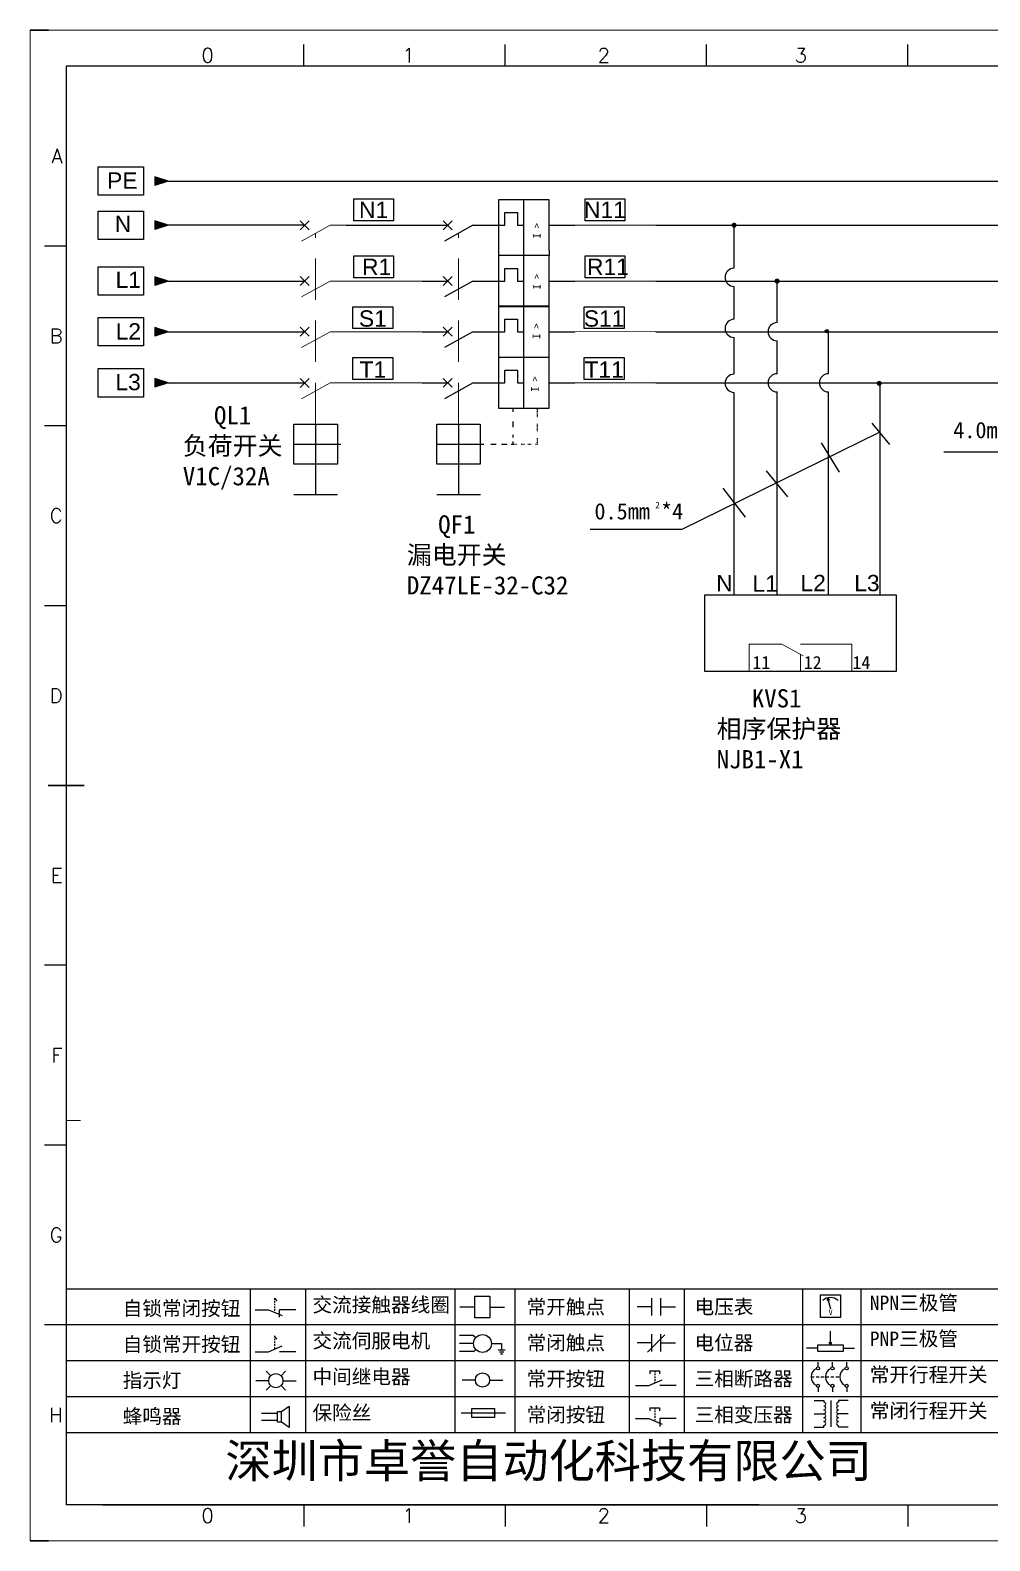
# Model space of a CAD drawing. Header units: millimetres. Extents: x 15130 to 37766, y 5931 to 11073.
# Drawn here: x 22953.5 to 23100.6, y 10415 to 10646.5 of the extents above; entities that cross this region are included whole.
import ezdxf
from ezdxf.enums import TextEntityAlignment as Align

# ---------------------------------------------------------------- set-up
doc = ezdxf.new("R2010")
doc.units = ezdxf.units.MM
for name, pattern in [('ACANSTGL', [0.11811, 0.07874, -0.03937]), ('ACISOWELD', [3, 2, -1]), ('DASHED2', [9.525, 6.35, -3.175])]:
    doc.linetypes.add(name, pattern=pattern)
for name, color, linetype in [('AE_BOR', 1, 'Continuous'), ('MISC', 2, 'Continuous'), ('SYMS', 7, 'Continuous')]:
    doc.layers.add(name, color=color, linetype=linetype)
doc.styles.get("Standard").update_dxf_attribs({"font": ''})
doc.styles.add('WD', font='romans.shx', dxfattribs={"bigfont": 'gbcbig.shx'})
doc.styles.add('WD_IEC', font='ISOCP2.shx', dxfattribs={"width": 0.9, "height": 4, "bigfont": 'gbcbig.shx'})
doc.styles.add('样式 0', font='')
doc.styles.add('样式 8', font='arial.ttf')
doc.styles.add('汉字', font='')
doc.styles.get('Standard').set_extended_font_data('SimSun')
doc.styles.get('样式 0').set_extended_font_data('KaiTi_GB2312')
doc.styles.get('汉字').set_extended_font_data('新宋体')

# ---------------------------------------------------------------- blocks, each defined once
blk = doc.blocks.new('*U8')
at = {"linetype": 'ByBlock'}
for p, q in [((-1909.23, -780.45), (-1909.23, -780.67)), ((-1909.23, -780.45), (-1908.92, -780.84)), ((-1909.23, -780.84), (-1909.23, -781.05)), ((-1911.92, -782.07), (-1910.06, -782.07)), ((-1910.06, -782.07), (-1908.18, -782.88)), ((-1909.23, -781.23), (-1909.23, -781.44)), ((-1909.23, -781.61), (-1909.23, -781.83)), ((-1909.23, -782), (-1909.23, -782.21)), ((-1909.23, -782.38), (-1909.23, -782.43)), ((-1908.52, -783.07), (-1908.52, -782.07)), ((-1906.25, -782.07), (-1908.52, -782.07))]:
    blk.add_line(p, q, dxfattribs=at)
blk = doc.blocks.new('*U11')
at = {"linetype": 'ByBlock'}
for p, q in [((-1908.88, -791.17), (-1909.23, -790.71)), ((-1909.23, -790.71), (-1909.23, -790.92)), ((-1909.23, -791.09), (-1909.23, -791.31)), ((-1909.23, -791.48), (-1909.23, -791.69)), ((-1911.92, -792.89), (-1910.06, -792.89)), ((-1910.06, -792.89), (-1908.18, -792.08)), ((-1909.23, -791.86), (-1909.23, -792.08)), ((-1909.23, -792.25), (-1909.23, -792.47)), ((-1906.25, -792.89), (-1908.52, -792.89))]:
    blk.add_line(p, q, dxfattribs=at)
blk = doc.blocks.new('蜂鸣器')
at = {"linetype": 'ByBlock'}
for p, q in [((-1907.17, -795.53), (-1908.25, -796.26)), ((-1907.17, -795.53), (-1907.17, -798.41)), ((-1908.8, -796.48), (-1911.01, -796.48)), ((-1908.8, -797.46), (-1911.01, -797.46)), ((-1908.25, -796.26), (-1908.8, -796.26)), ((-1908.8, -797.68), (-1908.8, -796.26)), ((-1908.25, -797.68), (-1908.8, -797.68)), ((-1908.25, -797.68), (-1908.25, -796.26)), ((-1907.17, -798.41), (-1908.25, -797.68))]:
    blk.add_line(p, q, dxfattribs=at)
blk = doc.blocks.new('指示灯')
at = {"linetype": 'ByBlock'}
for p, q in [((-1854.25, -776.92), (-1856.06, -776.92)), ((-1854.62, -775.59), (-1853.97, -776.23)), ((-1851.9, -775.59), (-1852.54, -776.23)), ((-1852.26, -776.92), (-1850.45, -776.92)), ((-1854.62, -778.25), (-1853.97, -777.61)), ((-1851.9, -778.25), (-1852.54, -777.61))]:
    blk.add_line(p, q, dxfattribs=at)
blk.add_circle((-1853.26, -776.92), 0.992, dxfattribs=at)
blk = doc.blocks.new('交流接触器线圈')
at = {"linetype": 'ByBlock'}
for p, q in [((-1880.82, -781.77), (-1882.87, -781.77)), ((-1878.72, -781.77), (-1876.67, -781.77))]:
    blk.add_line(p, q, dxfattribs=at)
blk.add_lwpolyline([(-1880.82, -780.28), (-1878.72, -780.28), (-1878.72, -783.26), (-1880.82, -783.26)], close=True, dxfattribs=at)
blk = doc.blocks.new('交流伺服电机')
at = {"linetype": 'ByBlock'}
for p, q in [((-1880.97, -785.75), (-1882.94, -785.75)), ((-1880.97, -786.85), (-1882.94, -786.85)), ((-1880.97, -785.75), (-1880.65, -786.03)), ((-1878.49, -786.85), (-1877.07, -786.85)), ((-1877.07, -786.85), (-1877.07, -787.72)), ((-1880.97, -787.94), (-1882.94, -787.94)), ((-1880.97, -787.94), (-1880.65, -787.67)), ((-1877.54, -787.72), (-1876.59, -787.72)), ((-1877.38, -788.01), (-1876.75, -788.01)), ((-1877.23, -788.29), (-1876.9, -788.29))]:
    blk.add_line(p, q, dxfattribs=at)
blk.add_circle((-1879.73, -786.85), 1.24, dxfattribs=at)
blk = doc.blocks.new('中间继电器')
at = {"linetype": 'ByBlock'}
for p, q in [((-1880.72, -791.92), (-1882.54, -791.92)), ((-1878.74, -791.92), (-1876.92, -791.92))]:
    blk.add_line(p, q, dxfattribs=at)
blk.add_circle((-1879.73, -791.92), 0.992, dxfattribs=at)
blk = doc.blocks.new('保险丝')
at = {"linetype": 'ByBlock'}
blk.add_line((-1882.72, -796.49), (-1876.55, -796.49), dxfattribs=at)
blk.add_lwpolyline([(-1881.2, -795.86), (-1878.06, -795.86), (-1878.06, -797.12), (-1881.2, -797.12)], close=True, dxfattribs=at)
blk = doc.blocks.new('常开按钮')
at = {"linetype": 'ByBlock'}
for p, q in [((-1910.06, -787.73), (-1908.18, -786.93)), ((-1909.9, -785.68), (-1908.56, -785.68)), ((-1909.9, -785.68), (-1909.9, -786.07)), ((-1909.23, -785.68), (-1909.23, -785.89)), ((-1909.23, -786.06), (-1909.23, -786.28)), ((-1909.23, -786.45), (-1909.23, -786.67)), ((-1909.23, -786.84), (-1909.23, -787.05)), ((-1909.23, -787.22), (-1909.23, -787.38)), ((-1908.56, -785.68), (-1908.56, -786.07)), ((-1911.92, -787.73), (-1910.06, -787.73)), ((-1906.25, -787.73), (-1908.52, -787.73))]:
    blk.add_line(p, q, dxfattribs=at)
blk = doc.blocks.new('常开触点')
at = {"linetype": 'ByBlock'}
for p, q in [((-1853.82, -782.99), (-1853.82, -780.56)), ((-1852.6, -782.99), (-1852.6, -780.56)), ((-1853.82, -781.77), (-1855.88, -781.77)), ((-1852.6, -781.77), (-1850.55, -781.77))]:
    blk.add_line(p, q, dxfattribs=at)
blk = doc.blocks.new('常闭触点')
at = {"linetype": 'ByBlock'}
for p, q in [((-1853.82, -786.77), (-1855.88, -786.77)), ((-1852.01, -785.66), (-1854.43, -788.1)), ((-1853.82, -787.99), (-1853.82, -785.56)), ((-1852.6, -787.99), (-1852.6, -785.56)), ((-1852.6, -786.77), (-1850.55, -786.77))]:
    blk.add_line(p, q, dxfattribs=at)
blk = doc.blocks.new('常闭按钮')
at = {"linetype": 'ByBlock'}
for p, q in [((-1854.11, -790.83), (-1852.77, -790.83)), ((-1854.11, -790.83), (-1854.11, -791.22)), ((-1853.44, -790.83), (-1853.44, -791.04)), ((-1853.44, -791.21), (-1853.44, -791.43)), ((-1853.44, -791.6), (-1853.44, -791.82)), ((-1852.77, -790.83), (-1852.77, -791.22)), ((-1856.13, -792.28), (-1854.28, -792.28)), ((-1854.28, -792.28), (-1852.4, -793.09)), ((-1853.44, -791.99), (-1853.44, -792.2)), ((-1853.44, -792.37), (-1853.44, -792.53)), ((-1850.47, -792.28), (-1852.73, -792.28)), ((-1852.73, -792.28), (-1852.73, -793.43))]:
    blk.add_line(p, q, dxfattribs=at)
blk = doc.blocks.new('电压表')
at = {"linetype": 'ByBlock'}
for p, q in [((-1814.84, -780.75), (-1814.91, -781.13)), ((-1814.6, -781.05), (-1814.91, -781.13)), ((-1814.84, -780.75), (-1814.46, -782.26)), ((-1814.84, -780.75), (-1814.6, -781.05))]:
    blk.add_line(p, q, dxfattribs=at)
blk.add_lwpolyline([(-1815.84, -780.34), (-1813.07, -780.34), (-1813.07, -783.49), (-1815.84, -783.49)], close=True, dxfattribs=at)
blk.add_arc((-1814.46, -782.26), 1.56, 46.8313, 133.1687, dxfattribs=at)
at = {"linetype": 'ByBlock', "insert": (-1814.7, -782.39), "char_height": 0.75, "width": 0.6768, "attachment_point": 1}
blk.add_mtext('V', dxfattribs=at)
blk = doc.blocks.new('电位器')
at = {"linetype": 'ByBlock'}
for p, q in [((-1814.45, -787.3), (-1814.45, -785.39)), ((-1814.45, -787.3), (-1814.62, -786.96)), ((-1814.62, -786.96), (-1814.27, -786.96)), ((-1814.45, -787.3), (-1814.27, -786.96)), ((-1816.21, -787.75), (-1817.79, -787.75)), ((-1812.68, -787.75), (-1811.1, -787.75))]:
    blk.add_line(p, q, dxfattribs=at)
blk.add_lwpolyline([(-1816.21, -787.3), (-1812.68, -787.3), (-1812.68, -788.2), (-1816.21, -788.2)], close=True, dxfattribs=at)
blk = doc.blocks.new('三相断路器')
at = {"linetype": 'ByBlock'}
for p, q in [((-1816.17, -790.33), (-1816.17, -789.7)), ((-1814.17, -790.33), (-1814.17, -789.7)), ((-1812.18, -790.33), (-1812.18, -789.7)), ((-1817.14, -791.74), (-1816.72, -791.74)), ((-1816.45, -791.74), (-1816.03, -791.74)), ((-1816.17, -793.19), (-1816.17, -793.83)), ((-1815.76, -791.74), (-1815.34, -791.74)), ((-1815.07, -791.74), (-1814.65, -791.74)), ((-1814.38, -791.74), (-1813.96, -791.74)), ((-1814.17, -793.19), (-1814.17, -793.83)), ((-1813.69, -791.74), (-1813.27, -791.74)), ((-1812.18, -793.19), (-1812.18, -793.83))]:
    blk.add_line(p, q, dxfattribs=at)
for centre in [(-1816.17, -790.55), (-1814.17, -790.55), (-1812.18, -790.55), (-1816.17, -792.98), (-1814.17, -792.98), (-1812.18, -792.98)]:
    blk.add_circle(centre, 0.219, dxfattribs=at)
for centre in [(-1815.81, -791.74), (-1813.82, -791.74), (-1811.83, -791.74)]:
    blk.add_arc(centre, 1.32, 115.5791, 244.4209, dxfattribs=at)
blk = doc.blocks.new('三相变压器')
at = {"linetype": 'ByBlock'}
for p, q in [((-1816.69, -795.03), (-1815.37, -795.03)), ((-1815.37, -795.03), (-1815.37, -795.24)), ((-1814.34, -798.7), (-1814.34, -795.04)), ((-1812, -795.03), (-1813.32, -795.03)), ((-1813.32, -795.03), (-1813.32, -795.24)), ((-1816.69, -796.87), (-1815.37, -796.87)), ((-1812, -796.87), (-1813.32, -796.87)), ((-1816.69, -798.71), (-1815.37, -798.71)), ((-1815.37, -798.71), (-1815.37, -798.5)), ((-1813.32, -798.71), (-1813.32, -798.5)), ((-1812, -798.71), (-1813.32, -798.71))]:
    blk.add_line(p, q, dxfattribs=at)
for centre, start, end in [((-1815.37, -795.51), 270, 90), ((-1815.37, -796.06), 270, 90), ((-1813.32, -795.51), 90, 270), ((-1813.32, -796.06), 90, 270), ((-1815.37, -796.6), 270, 90), ((-1815.37, -797.14), 270, 90), ((-1815.37, -797.68), 270, 90), ((-1815.37, -798.23), 270, 90), ((-1813.32, -796.6), 90, 270), ((-1813.32, -797.14), 90, 270), ((-1813.32, -797.68), 90, 270), ((-1813.32, -798.23), 90, 270)]:
    blk.add_arc(centre, 0.271, start, end, dxfattribs=at)
blk = doc.blocks.new('电控横A4')
for p, q in [((292, -5), (5, -5)), ((5, -5), (5, -205)), ((10.03, -205), (289.53, -205)), ((130.8, -205), (190.75, -205))]:
    blk.add_line(p, q)
at = {"lineweight": 9, "ltscale": 0.1}
for p, q in [((5, -151.57), (7, -151.57)), ((101.34, -205), (130.8, -205)), ((129.44, -205), (129.44, -205)), ((129.44, -205), (129.44, -205)), ((129.44, -205), (129.44, -205)), ((129.44, -205), (129.44, -205))]:
    blk.add_line(p, q, dxfattribs=at)
at = {"linetype": 'ByBlock'}
for p, q in [((292, -175), (5, -175)), ((292, -180), (5, -180)), ((292, -185), (5, -185)), ((292, -190), (5, -190)), ((292, -195), (5, -195))]:
    blk.add_line(p, q, dxfattribs=at)
at = {"color": 0, "lineweight": -2}
for p, q in [((30.58, -175), (30.58, -195)), ((38.26, -175), (38.26, -195)), ((59.05, -175), (59.05, -195)), ((67.4, -175), (67.4, -195)), ((83.26, -175), (83.26, -195)), ((90.91, -175), (90.91, -195)), ((107.4, -175), (107.4, -195)), ((115.5, -175), (115.5, -195))]:
    blk.add_line(p, q, dxfattribs=at)
at = {"color": 0, "ltscale": 2}
blk.add_line((101.34, -205), (5, -205), dxfattribs=at)
at = {"layer": 'AE_BOR', "lineweight": 30}
for p, q in [((2.53, 0), (0, 0)), ((0, -210), (2.53, -210))]:
    blk.add_line(p, q, dxfattribs=at)
at = {"layer": 'AE_BOR', "color": 1, "lineweight": 15}
for p, q in [((0, 0), (297, 0)), ((0, -210), (0, 0)), ((297, -210), (0, -210))]:
    blk.add_line(p, q, dxfattribs=at)
at = {"layer": 'AE_BOR'}
for p, q in [((38.03, -5), (38.03, -2)), ((66.03, -5), (66.03, -2)), ((94.03, -5), (94.03, -2)), ((122.03, -5), (122.03, -2)), ((5, -30), (2, -30)), ((5, -55), (2, -55)), ((5, -80), (2, -80)), ((5, -130), (2, -130)), ((5, -155), (2, -155)), ((5, -180), (2, -180)), ((38.03, -205), (38.03, -208)), ((66.03, -205), (66.03, -208)), ((94.03, -205), (94.03, -208)), ((122.03, -205), (122.03, -208))]:
    blk.add_line(p, q, dxfattribs=at)
at = {"layer": 'AE_BOR', "color": 2, "lineweight": 30}
blk.add_line((2.5, -105), (7.5, -105), dxfattribs=at)
at = {"linetype": 'ByBlock'}
for name, p in [('*U8', (1943.19, 604.18)), ('交流接触器线圈', (1942.62, 604.27)), ('常开触点', (1940.27, 604.3)), ('电压表', (1925.71, 604.52)), ('*U11', (1943.19, 609.18)), ('交流伺服电机', (1942.62, 604.27)), ('常闭触点', (1940.27, 604.3)), ('电位器', (1925.71, 604.52)), ('指示灯', (1887.41, 589.18)), ('中间继电器', (1942.62, 604.27)), ('常开按钮', (1996.06, 599.3)), ('三相断路器', (1925.71, 604.52)), ('三相变压器', (1925.71, 604.52)), ('蜂鸣器', (1943.19, 604.18)), ('保险丝', (1942.62, 604.27)), ('常闭按钮', (1940.27, 599.3))]:
    blk.add_blockref(name, p, dxfattribs=at)
at = {"char_height": 2, "attachment_point": 1, "style": '汉字'}
for s, insert in [('{\\fKaiTi_GB2312|b0|i0|c134|p49;自锁常闭按钮}', (12.86, -176.69)), ('{\\fKaiTi_GB2312|b0|i0|c134|p49;交流接触器线圈}', (39.25, -176.19)), ('{\\fKaiTi_GB2312|b0|i0|c134|p49;常开触点}', (69.01, -176.48)), ('{\\fKaiTi_GB2312|b0|i0|c134|p49;电压表}', (92.37, -176.47)), ('{\\fKaiTi_GB2312|b0|i0|c134|p49;NPN三极管}', (116.73, -175.91)), ('{\\fKaiTi_GB2312|b0|i0|c134|p49;自锁常开按钮}', (12.86, -181.69)), ('{\\fKaiTi_GB2312|b0|i0|c134|p49;交流伺服电机}', (39.25, -181.19)), ('{\\fKaiTi_GB2312|b0|i0|c134|p49;常闭触点}', (69.01, -181.48)), ('{\\fKaiTi_GB2312|b0|i0|c134|p49;电位器}', (92.37, -181.47)), ('{\\fKaiTi_GB2312|b0|i0|c134|p49;PNP三极管}', (116.73, -180.91)), ('{\\fKaiTi_GB2312|b0|i0|c134|p49;指示灯}', (12.86, -186.69)), ('{\\fKaiTi_GB2312|b0|i0|c134|p49;中间继电器}', (39.25, -186.19)), ('{\\fKaiTi_GB2312|b0|i0|c134|p49;常开按钮}', (69.01, -186.48)), ('{\\fKaiTi_GB2312|b0|i0|c134|p49;三相断路器}', (92.37, -186.47)), ('{\\fKaiTi_GB2312|b0|i0|c134|p49;常开行程开关}', (116.73, -185.91)), ('{\\fKaiTi_GB2312|b0|i0|c134|p49;保险丝}', (39.25, -191.19)), ('{\\fKaiTi_GB2312|b0|i0|c134|p49;常闭行程开关}', (116.73, -190.91)), ('{\\fKaiTi_GB2312|b0|i0|c134|p49;蜂鸣器}', (12.86, -191.69)), ('{\\fKaiTi_GB2312|b0|i0|c134|p49;常闭按钮}', (69.01, -191.48)), ('{\\fKaiTi_GB2312|b0|i0|c134|p49;三相变压器}', (92.37, -191.47))]:
    blk.add_mtext(s, dxfattribs=dict(at, insert=insert))
at = {"color": 0, "lineweight": -2, "insert": (27.14, -196.53), "char_height": 4.7064, "width": 96.1138, "attachment_point": 1}
blk.add_mtext('深圳市卓誉自动化科技有限公司', dxfattribs=at)
at = {"layer": 'AE_BOR', "style": 'WD'}
for s, p in [('0', (24.67, -4.5)), ('1', (52.6, -4.5)), ('2', (79.75, -4.5)), ('3', (107.15, -4.5)), ('0', (24.67, -207.5)), ('1', (52.6, -207.5)), ('2', (79.75, -207.5)), ('3', (107.15, -207.5))]:
    blk.add_text(s, height=2, dxfattribs=at).set_placement(p, align=Align.CENTER)
for s, p in [('A', (4.5, -17.5)), ('B', (4.5, -42.5)), ('C', (4.5, -67.5)), ('D', (4.5, -92.5)), ('E', (4.5, -117.5)), ('F', (4.5, -142.5)), ('G', (4.5, -167.5)), ('H', (4.5, -192.5))]:
    blk.add_text(s, height=2, dxfattribs=at).set_placement(p, align=Align.MIDDLE_RIGHT)
blk = doc.blocks.new('VCB11THI')
for p, q in [((0, 7.5), (0, 2.5)), ((0, -2.5), (-3.12, 3.12)), ((-0.88, 3.38), (0.88, 1.62)), ((-0.88, 1.62), (0.88, 3.38)), ((0, -2.5), (0, -8.75)), ((0, -8.75), (2.5, -8.75)), ((2.5, -8.75), (2.5, -11.25)), ((0, -11.25), (0, -12.5)), ((2.5, -11.25), (0, -11.25)), ((-5, -12.5), (5, -12.5)), ((0, -17.5), (0, -22.5))]:
    blk.add_line(p, q)
blk.add_lwpolyline([(-5, -7.5), (-5, -17.5), (5, -17.5), (5, -7.5)], close=True)
at = {"style": 'WD_IEC'}
for tag, p in [('INST', (-8, 5.25)), ('LOC', (-8, 1.75)), ('TAG1', (-8, -1.75)), ('RATING1', (-8, -6.35)), ('DESC1', (-8, -14.35)), ('DESC2', (-8, -17.85)), ('DESC3', (-8, -21.35))]:
    blk.add_attdef(tag, text='', height=2.5, dxfattribs=at).set_placement(p, align=Align.RIGHT)
blk.add_attdef('TERM01', text='', height=2, rotation=90, dxfattribs=at).set_placement((-1, 7.5), align=Align.RIGHT)
at = {"style": 'WD_IEC', "flags": 1}
for tag, p, height in [('X2TERM01', (0, 7.5), 0.32), ('MFG', (2.75, 6.5), 1.5), ('CAT', (2.75, 4), 1.5), ('X4LINK', (-2, 0), 0.32), ('X1LINK', (-0.5, 0), 0.32), ('CONTACT', (-5, -7.5), 1), ('COMMON', (-3.75, -8.75), 1), ('ASSYCODE', (1, -19), 1), ('FAMILY', (1, -20.5), 1), ('X8TERM02', (0, -22.5), 0.32), ('CATDESC', (1, -22), 1)]:
    blk.add_attdef(tag, p, '', height=height, dxfattribs=at)
at = {"lineweight": 15, "style": 'WD_IEC'}
blk.add_attdef('XREF', text='', height=2.5, dxfattribs=at).set_placement((-8, -10.35), align=Align.RIGHT)
at = {"style": 'WD_IEC'}
blk.add_attdef('TERM02', (-1, -22.5), '', height=2, rotation=90, dxfattribs=at)
at = {"linetype": 'Continuous', "style": 'WD_IEC'}
blk.add_attdef('T', text='', height=2.5, dxfattribs=at).set_placement((0, -15), align=Align.MIDDLE_CENTER)
blk = doc.blocks.new('VCB21THI')
for p, q in [((0, 7.5), (0, 2.5)), ((0, -2.5), (-3.12, 3.12)), ((-0.88, 3.38), (0.88, 1.62)), ((-0.88, 1.62), (0.88, 3.38)), ((0, -2.5), (0, -8.75)), ((0, -8.75), (2.5, -8.75)), ((2.5, -8.75), (2.5, -11.25)), ((0, -11.25), (0, -12.5)), ((2.5, -11.25), (0, -11.25)), ((-5, -12.5), (5, -12.5)), ((0, -17.5), (0, -22.5))]:
    blk.add_line(p, q)
blk.add_lwpolyline([(-5, -7.5), (-5, -17.5), (5, -17.5), (5, -7.5)], close=True)
at = {"style": 'WD_IEC'}
for tag, p in [('INST', (-8, 5.25)), ('LOC', (-8, 1.75)), ('TAG2', (-8, -1.75)), ('RATING1', (-8, -6.35)), ('DESC1', (-8, -14.35)), ('DESC2', (-8, -17.85)), ('DESC3', (-8, -21.35))]:
    blk.add_attdef(tag, text='', height=2.5, dxfattribs=at).set_placement(p, align=Align.RIGHT)
blk.add_attdef('TERM01', text='', height=2, rotation=90, dxfattribs=at).set_placement((-1, 7.5), align=Align.RIGHT)
at = {"style": 'WD_IEC', "flags": 1}
for tag, p, height in [('X2TERM01', (0, 7.5), 0.32), ('X4LINK', (-2, 0), 0.32), ('X1LINK', (-0.5, 0), 0.32), ('CONTACT', (-5, -7.5), 1), ('COMMON', (-3.75, -8.75), 1), ('FAMILY', (1, -20.5), 1), ('X8TERM02', (0, -22.5), 0.32)]:
    blk.add_attdef(tag, p, '', height=height, dxfattribs=at)
at = {"lineweight": 15, "style": 'WD_IEC'}
blk.add_attdef('XREF', text='', height=2.5, dxfattribs=at).set_placement((-8, -10.35), align=Align.RIGHT)
at = {"style": 'WD_IEC'}
blk.add_attdef('TERM02', (-1, -22.5), '', height=2, rotation=90, dxfattribs=at)
at = {"linetype": 'Continuous', "style": 'WD_IEC'}
blk.add_attdef('T', text='', height=2.5, dxfattribs=at).set_placement((0, -15), align=Align.MIDDLE_CENTER)
blk = doc.blocks.new('WDDOT')
blk.add_hatch(color=256).paths.add_polyline_path([(0.5, 0, 1), (-0.5, 0, 1)])
blk.add_circle((0, 0), 0.5)

msp = doc.modelspace()

# ---------------------------------------------------------------- hatches: boundary and pattern name
for points in [[(22972.638, 10617.294), (22974.681, 10616.639), (22972.638, 10615.985)], [(22972.638, 10608.728), (22974.681, 10608.074), (22972.638, 10607.419)], [(22972.638, 10600.966), (22974.681, 10600.312), (22972.638, 10599.657)], [(22972.638, 10593.132), (22974.681, 10592.477), (22972.638, 10591.822)]]:
    msp.add_hatch(color=256).paths.add_polyline_path(points)
h = msp.add_hatch(color=256)
edge = h.paths.add_edge_path()
edge.add_arc((23061.434, 10616.639), 0.393, 0, 360)
h = msp.add_hatch(color=256)
edge = h.paths.add_edge_path()
edge.add_arc((23068.023, 10608.074), 0.393, 0, 360)
h = msp.add_hatch(color=256)
edge = h.paths.add_edge_path()
edge.add_arc((23083.676, 10592.402), 0.393, 0, 360)
at = {"layer": 'MISC'}
msp.add_hatch(color=2, dxfattribs=at).paths.add_polyline_path([(22972.638, 10624.059), (22974.681, 10623.404), (22972.638, 10622.749)])

# ---------------------------------------------------------------- linework, layer by layer
for p, q in [((23033.098, 10620.538), (23025.302, 10620.538)), ((23025.302, 10620.538), (23025.302, 10612.741)), ((23029.2, 10611.972), (23029.2, 10620.538)), ((23033.098, 10612.741), (23033.098, 10620.538)), ((23026.277, 10616.639), (23026.277, 10618.588)), ((23026.277, 10618.588), (23028.226, 10618.588)), ((23028.226, 10618.588), (23028.226, 10616.639)), ((22974.681, 10616.639), (22972.638, 10617.294)), ((22972.638, 10617.294), (22972.638, 10615.985)), ((22974.681, 10616.639), (22972.638, 10615.985)), ((23001.947, 10616.639), (23013.608, 10616.639)), ((23013.608, 10616.639), (23017.506, 10616.639)), ((23016.817, 10615.95), (23018.195, 10617.328)), ((23018.195, 10615.95), (23016.817, 10617.328)), ((23021.404, 10616.639), (23017.019, 10614.203)), ((23021.404, 10616.639), (23026.277, 10616.639)), ((23028.226, 10616.639), (23029.2, 10616.639)), ((23033.098, 10616.639), (23036.996, 10616.639)), ((23049.431, 10616.639), (23212.998, 10616.639)), ((22974.681, 10608.074), (22972.638, 10608.728)), ((22972.638, 10608.728), (22972.638, 10607.419)), ((22974.681, 10608.074), (22972.638, 10607.419)), ((22974.681, 10608.074), (22995.595, 10608.074)), ((23049.431, 10608.074), (23183.994, 10608.074)), ((22974.681, 10600.312), (22972.638, 10600.966)), ((22972.638, 10600.966), (22972.638, 10599.657)), ((22974.681, 10600.312), (22972.638, 10599.657)), ((22974.681, 10600.312), (22995.595, 10600.312)), ((23049.431, 10600.318), (23183.994, 10600.285)), ((22974.681, 10592.477), (22972.638, 10593.132)), ((22972.638, 10593.132), (22972.638, 10591.822)), ((22974.681, 10592.477), (22972.638, 10591.822)), ((22974.681, 10592.477), (22995.595, 10592.477)), ((23049.431, 10592.477), (23183.994, 10592.48)), ((23027.558, 10588.028), (23027.558, 10588.583)), ((22997.288, 10586.15), (22997.288, 10575.356)), ((23019.205, 10586.15), (23019.205, 10575.356)), ((23027.558, 10585.661), (23027.558, 10586.571)), ((23082.522, 10586.317), (23085.249, 10583.014)), ((22993.966, 10583.08), (23000.61, 10583.08)), ((23000.61, 10583.08), (23001.136, 10583.08)), ((23015.883, 10583.08), (23022.528, 10583.08)), ((23022.528, 10583.08), (23023.053, 10583.08)), ((23024.145, 10583.08), (23024.964, 10583.08)), ((23025.783, 10583.08), (23026.647, 10583.08)), ((23027.238, 10583.08), (23027.558, 10583.08)), ((23027.558, 10584.112), (23027.558, 10584.522)), ((23027.558, 10583.08), (23027.558, 10583.475)), ((23083.772, 10584.904), (23053.438, 10570.008)), ((23074.763, 10583.276), (23077.542, 10578.768)), ((23110.505, 10581.867), (23093.585, 10581.867)), ((23066.322, 10578.977), (23069.625, 10574.993)), ((23059.716, 10576.356), (23063.124, 10571.9)), ((22993.926, 10575.356), (23000.65, 10575.356)), ((23015.844, 10575.356), (23022.567, 10575.356)), ((23053.438, 10570.008), (23039.386, 10570.008))]:
    msp.add_line(p, q)
at = {"color": 0}
for p, q in [((22995.595, 10616.639), (22974.681, 10616.639)), ((23061.434, 10610.045), (23061.434, 10616.413)), ((23025.302, 10612.741), (23025.302, 10611.972)), ((23033.098, 10612.741), (23033.098, 10611.972)), ((23061.434, 10602.214), (23061.434, 10607.256)), ((23068.023, 10601.706), (23068.023, 10608.074)), ((23075.898, 10593.875), (23075.898, 10600.312)), ((23068.023, 10593.875), (23068.023, 10598.918))]:
    msp.add_line(p, q, dxfattribs=at)
at = {"lineweight": 0}
for p, q in [((22996.284, 10617.328), (22994.906, 10615.95)), ((22994.906, 10617.328), (22996.284, 10615.95)), ((22999.493, 10616.639), (22995.107, 10614.203)), ((22999.493, 10616.639), (23004.365, 10616.639)), ((23033.098, 10616.639), (23041.472, 10616.639)), ((23033.098, 10616.639), (23049.431, 10616.639)), ((22996.284, 10608.763), (22994.906, 10607.385)), ((22994.906, 10608.763), (22996.284, 10607.385)), ((22999.493, 10608.074), (22995.107, 10605.637)), ((22999.493, 10608.074), (23013.608, 10608.074)), ((23033.098, 10608.074), (23049.431, 10608.074)), ((22996.284, 10601.001), (22994.906, 10599.623)), ((22994.906, 10601.001), (22996.284, 10599.623)), ((22999.493, 10600.312), (22995.107, 10597.875)), ((22999.493, 10600.312), (23013.608, 10600.312)), ((23033.098, 10600.312), (23049.431, 10600.352)), ((22996.284, 10593.166), (22994.906, 10591.788)), ((22994.906, 10593.166), (22996.284, 10591.788)), ((22999.493, 10592.477), (22995.107, 10590.041)), ((22999.493, 10592.477), (23013.614, 10592.477)), ((23033.105, 10592.477), (23049.431, 10592.477)), ((23063.734, 10548.212), (23063.734, 10552.404)), ((23063.734, 10552.404), (23068.734, 10552.404)), ((23068.734, 10552.404), (23072.03, 10550.621)), ((23079.483, 10552.404), (23071.608, 10552.404)), ((23071.608, 10548.212), (23071.608, 10550.849)), ((23079.483, 10548.212), (23079.483, 10552.404))]:
    msp.add_line(p, q, dxfattribs=at)
at = {"color": 6, "linetype": 'DASHED2', "lineweight": 0}
for p, q in [((22997.288, 10586.15), (22997.288, 10615.418)), ((23019.205, 10586.15), (23019.205, 10615.418))]:
    msp.add_line(p, q, dxfattribs=at)
at = {"color": 0, "ltscale": 2}
for p, q in [((23061.434, 10593.808), (23061.434, 10599.426)), ((23075.676, 10600.391), (23075.283, 10600.391)), ((23083.772, 10592.477), (23083.772, 10560.012)), ((23061.434, 10560.012), (23061.434, 10591.02)), ((23068.023, 10560.012), (23068.023, 10591.087)), ((23075.898, 10560.012), (23075.898, 10591.087))]:
    msp.add_line(p, q, dxfattribs=at)
at = {"linetype": 'ACANSTGL'}
for p, q in [((23031.304, 10587.217), (23031.304, 10588.561)), ((23031.304, 10585.09), (23031.304, 10586.2)), ((23027.558, 10583.08), (23028.103, 10583.08)), ((23028.785, 10583.08), (23029.376, 10583.08)), ((23029.831, 10583.08), (23030.377, 10583.08)), ((23030.968, 10583.08), (23031.304, 10583.08)), ((23031.304, 10583.08), (23031.304, 10584.073))]:
    msp.add_line(p, q, dxfattribs=at)
at = {"color": 1, "lineweight": -3}
for points in [[(22963.973, 10625.58), (22970.914, 10625.58), (22970.914, 10621.228), (22963.973, 10621.228)], [(23003.12, 10620.663), (23009.226, 10620.663), (23009.226, 10617.316), (23003.12, 10617.316)], [(23038.575, 10620.663), (23044.681, 10620.663), (23044.681, 10617.316), (23038.575, 10617.316)], [(22963.973, 10618.816), (22970.914, 10618.816), (22970.914, 10614.463), (22963.973, 10614.463)], [(23003.12, 10611.934), (23009.226, 10611.934), (23009.226, 10608.586), (23003.12, 10608.586)], [(23038.575, 10611.934), (23044.681, 10611.934), (23044.681, 10608.586), (23038.575, 10608.586)], [(22963.973, 10610.25), (22970.914, 10610.25), (22970.914, 10605.897), (22963.973, 10605.897)], [(23003, 10604.138), (23009.106, 10604.138), (23009.106, 10600.79), (23003, 10600.79)], [(23038.455, 10604.138), (23044.561, 10604.138), (23044.561, 10600.79), (23038.455, 10600.79)], [(22963.973, 10602.488), (22970.914, 10602.488), (22970.914, 10598.135), (22963.973, 10598.135)], [(22963.973, 10594.653), (22970.914, 10594.653), (22970.914, 10590.301), (22963.973, 10590.301)], [(23003, 10596.341), (23009.106, 10596.341), (23009.106, 10592.994), (23003, 10592.994)], [(23038.455, 10596.341), (23044.561, 10596.341), (23044.561, 10592.994), (23038.455, 10592.994)]]:
    msp.add_lwpolyline(points, close=True, dxfattribs=at)
for points in [[(22993.966, 10580.01), (22993.966, 10586.15), (23000.61, 10586.15), (23000.61, 10580.01)], [(23015.883, 10580.01), (23015.883, 10586.15), (23022.528, 10586.15), (23022.528, 10580.01)], [(23056.968, 10560.012), (23086.248, 10560.012), (23086.248, 10548.212), (23056.968, 10548.212)]]:
    msp.add_lwpolyline(points, close=True)
at = {"color": 0, "ltscale": 2}
for centre, start, end in [((23061.434, 10608.651), 90, 270), ((23061.434, 10600.82), 90, 270), ((23068.023, 10600.312), 90, 270), ((23061.444, 10592.414), 90.38873, 269.61127), ((23068.023, 10592.481), 90, 270), ((23075.898, 10592.481), 90, 270)]:
    msp.add_arc(centre, 1.394, start, end, dxfattribs=at)
at = {"layer": 'MISC', "color": 2}
for q in [(22972.638, 10624.059), (22972.638, 10622.749), (23212.998, 10623.404)]:
    msp.add_line((22974.681, 10623.404), q, dxfattribs=at)
at = {"layer": 'MISC', "color": 0}
msp.add_line((22972.638, 10624.059), (22972.638, 10622.749), dxfattribs=at)

# ---------------------------------------------------------------- block references
at = {"xscale": 1.1025, "yscale": 1.1025, "zscale": 1.1025}
msp.add_blockref('电控横A4', (22953.531, 10646.526), dxfattribs=at)
at = {"layer": 'SYMS', "linetype": 'ACISOWELD', "xscale": 0.7796249999992142, "yscale": 0.7796249999992142, "zscale": 0.7796249999992142, "rotation": 90}
for name, p in [('VCB21THI', (23019.455, 10608.074)), ('VCB21THI', (23019.455, 10600.312)), ('VCB11THI', (23019.461, 10592.477))]:
    msp.add_blockref(name, p, dxfattribs=at)
at = {"layer": 'SYMS', "lineweight": -3, "xscale": 0.5, "yscale": 0.5, "zscale": 0.5}
msp.add_blockref('WDDOT', (23075.676, 10600.391), dxfattribs=at)

# ---------------------------------------------------------------- texts
at = {"char_height": 2.5, "style": '样式 8'}
for s, insert, width, attachment_point in [('N1', (23006.173, 10618.989), 6.10559, 5), ('N11', (23041.628, 10618.989), 6.10559, 5), ('N', (22966.495, 10618.083), 4.96666, 1), ('\\pi1.2784;R1', (23003.12, 10610.26), 6.10559, 4), ('\\pi0.30723;R11', (23038.575, 10610.26), 6.10559, 4), ('L1', (22966.621, 10609.525), 4.96666, 1), ('L2', (22966.627, 10601.618), 4.96666, 1), ('S1', (23006.053, 10602.324), 6.10559, 5), ('S11', (23041.508, 10602.324), 6.10559, 5), ('T1', (23006.054, 10594.503), 6.10726, 5), ('T11', (23041.509, 10594.503), 6.10726, 5), ('L3', (22966.596, 10593.846), 4.96666, 1), ('N', (23058.677, 10563.031), 4.96666, 1), ('L1', (23064.241, 10562.969), 4.96666, 1), ('L2', (23071.607, 10563.048), 4.96666, 1), ('L3', (23079.85, 10563.046), 4.96666, 1)]:
    msp.add_mtext(s, dxfattribs=dict(at, insert=insert, width=width, attachment_point=attachment_point))
at = {"char_height": 1.1694, "width": 4.51104, "attachment_point": 1, "rotation": 90}
for insert in [(23030.59, 10614.593), (23030.59, 10606.797), (23030.538, 10599.212), (23030.31, 10591.118)]:
    msp.add_mtext('I >', dxfattribs=dict(at, insert=insert))
at = {"attachment_point": 1}
for s, insert, char_height, width in [('4.0mm *5', (23095.022, 10586.489), 2.5, 15.02857), ('0.5mm *4', (23040.021, 10574.042), 2.5, 18.43638), ('2', (23049.362, 10574.255), 1, 4.05808)]:
    msp.add_mtext(s, dxfattribs=dict(at, insert=insert, char_height=char_height, width=width))
at = {"layer": 'MISC', "insert": (22964.942, 10624.734), "char_height": 2.5, "width": 4.96666, "attachment_point": 1, "style": '样式 8'}
msp.add_mtext('\\pi0.38237;PE', dxfattribs=at)
at = {"layer": 'MISC', "color": 0, "style": '样式 0'}
for s, insert, char_height, width, attachment_point in [('\\pi8.5206;QL1\\P\\pi3.7384;{\\fSimSun|b0|i0|c134|p2;负荷开关\\P\\pi2.4539;}V1C/32A', (22973.183, 10582.498), 2.8, 22.90788, 4), ('\\pi8.4539;QF1\\P\\pi3.6606;{\\fSimSun|b0|i0|c134|p2;漏电开关\\P\\pi-6.1461;}DZ47LE-32-C32', (23007.611, 10566.092), 2.8, 22.90788, 4), ('11', (23064.245, 10550.615), 2, 5.01683, 1), ('12', (23072.12, 10550.615), 2, 5.01683, 1), ('14', (23079.587, 10550.615), 2, 5.01683, 1), ('\\pi7.0539;KVS1\\P\\pi1.6617;{\\fSimSun|b0|i0|c134|p2;相序保护器\\P\\pi3.0539;}NJB1-X1', (23057.091, 10539.433), 2.8, 22.90788, 4)]:
    msp.add_mtext(s, dxfattribs=dict(at, insert=insert, char_height=char_height, width=width, attachment_point=attachment_point))

doc.saveas('drawing.dxf')
